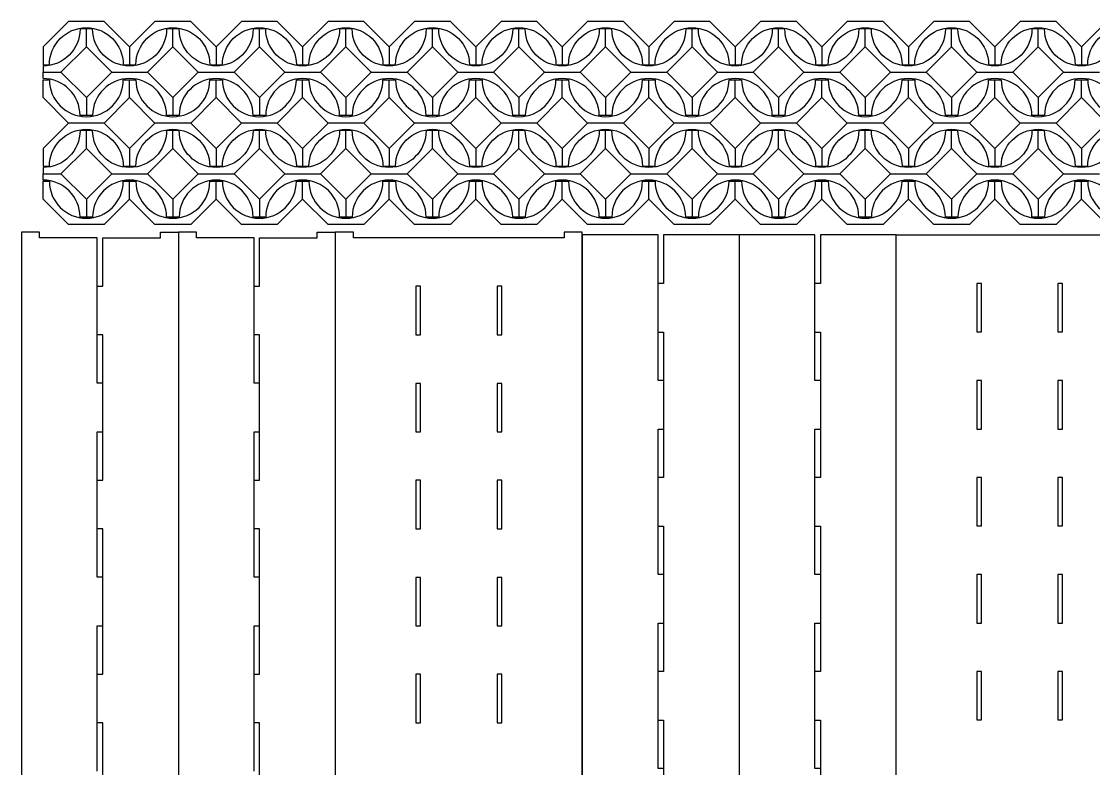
# Model space of a CAD drawing. Extents: x 0 to 1188, y -593 to 900.
# Drawn here: x 0 to 595, y 486 to 900 of the extents above; entities that cross this region are included whole.
import ezdxf

# ---------------------------------------------------------------- set-up
doc = ezdxf.new("R2010")
doc.units = 0
doc.layers.add('Layer_1', color=7, linetype='CONTINUOUS')

msp = doc.modelspace()

# ---------------------------------------------------------------- linework, layer by layer
at = {"layer": 'Layer_1', "color": 7}
for p, q in [((26.058835, 899.99998), (11.999955, 885.94118)), ((45.941075, 899.99998), (26.058835, 899.99998)), ((59.999955, 885.94118), (45.941075, 899.99998)), ((74.058835, 899.99998), (59.999955, 885.94118)), ((93.941075, 899.99998), (74.058835, 899.99998)), ((107.999955, 885.94118), (93.941075, 899.99998)), ((122.058815, 899.99998), (107.999955, 885.94118)), ((141.941065, 899.99998), (122.058815, 899.99998)), ((155.999948, 885.94118), (141.941065, 899.99998)), ((170.058819, 899.99998), (155.999948, 885.94118)), ((189.941068, 899.99998), (170.058819, 899.99998)), ((203.999948, 885.94118), (189.941068, 899.99998)), ((218.058825, 899.99998), (203.999945, 885.94118)), ((237.941065, 899.99998), (218.058825, 899.99998)), ((251.999945, 885.94118), (237.941065, 899.99998)), ((266.058825, 899.99998), (251.999945, 885.94118)), ((285.941065, 899.99998), (266.058825, 899.99998)), ((299.999945, 885.94118), (285.941065, 899.99998)), ((314.058805, 899.99998), (299.999945, 885.94118)), ((333.941055, 899.99998), (314.058805, 899.99998)), ((347.999938, 885.94118), (333.941055, 899.99998)), ((362.058809, 899.99998), (347.999938, 885.94118)), ((381.941058, 899.99998), (362.058809, 899.99998)), ((395.999938, 885.94118), (381.941058, 899.99998)), ((410.058815, 899.99998), (395.999935, 885.94118)), ((429.941055, 899.99998), (410.058815, 899.99998)), ((443.999935, 885.94118), (429.941055, 899.99998)), ((458.058815, 899.99998), (443.999935, 885.94118)), ((477.941055, 899.99998), (458.058815, 899.99998)), ((491.999935, 885.94118), (477.941055, 899.99998)), ((506.058795, 899.99998), (491.999935, 885.94118)), ((525.941045, 899.99998), (506.058795, 899.99998)), ((539.999928, 885.94118), (525.941045, 899.99998)), ((554.058799, 899.99998), (539.999928, 885.94118)), ((573.941048, 899.99998), (554.058799, 899.99998)), ((587.999928, 885.94118), (573.941048, 899.99998)), ((602.058806, 899.99998), (587.999926, 885.94118)), ((35.999905, 895.83809), (32.499966, 895.83809)), ((39.499965, 895.83811), (35.999905, 895.83811)), ((35.999905, 885.89699), (35.999905, 895.83809)), ((83.999905, 895.83811), (80.499966, 895.83811)), ((83.999905, 885.89701), (83.999905, 895.83811)), ((87.499965, 895.83811), (83.999905, 895.83811)), ((131.999898, 895.83811), (128.499958, 895.83811)), ((131.999898, 885.89701), (131.999898, 895.83811)), ((135.499958, 895.83811), (131.999898, 895.83811)), ((179.999898, 895.83811), (176.499958, 895.83811)), ((179.999898, 885.89701), (179.999898, 895.83811)), ((183.499958, 895.83811), (179.999898, 895.83811)), ((227.999898, 895.83811), (224.499958, 895.83811)), ((231.499955, 895.83811), (227.999895, 895.83811)), ((227.999898, 885.89701), (227.999898, 895.83811)), ((275.999895, 895.83811), (272.499956, 895.83811)), ((275.999895, 885.89701), (275.999895, 895.83811)), ((279.499955, 895.83811), (275.999895, 895.83811)), ((323.999888, 895.83811), (320.499948, 895.83811)), ((323.999888, 885.89701), (323.999888, 895.83811)), ((327.499948, 895.83811), (323.999888, 895.83811)), ((371.999888, 895.83811), (368.499948, 895.83811)), ((371.999888, 885.89701), (371.999888, 895.83811)), ((375.499948, 895.83811), (371.999888, 895.83811)), ((419.999888, 895.83811), (416.499948, 895.83811)), ((423.499945, 895.83811), (419.999885, 895.83811)), ((419.999888, 885.89701), (419.999888, 895.83811)), ((467.999885, 895.83811), (464.499946, 895.83811)), ((467.999885, 885.89701), (467.999885, 895.83811)), ((471.499945, 895.83811), (467.999885, 895.83811)), ((515.999878, 895.83811), (512.499938, 895.83811)), ((515.999878, 885.89701), (515.999878, 895.83811)), ((519.499938, 895.83811), (515.999878, 895.83811)), ((563.999878, 895.83811), (560.499938, 895.83811)), ((563.999878, 885.89701), (563.999878, 895.83811)), ((567.499938, 895.83811), (563.999878, 895.83811)), ((11.999955, 885.94118), (11.999955, 876.00008)), ((21.941034, 871.83819), (35.999905, 885.89699)), ((35.999905, 885.89701), (50.058785, 871.83821)), ((59.999955, 885.94118), (59.999955, 876.00008)), ((69.941034, 871.83821), (83.999905, 885.89701)), ((83.999905, 885.89701), (98.058788, 871.83821)), ((107.999955, 885.94118), (107.999955, 876.00008)), ((117.941038, 871.83821), (131.999898, 885.89701)), ((131.999898, 885.89701), (146.058778, 871.83821)), ((155.999948, 885.94118), (155.999948, 876.00008)), ((165.941018, 871.83821), (179.999898, 885.89701)), ((179.999898, 885.89701), (194.058778, 871.83821)), ((203.999945, 885.94118), (203.999945, 876.00008)), ((213.941018, 871.83821), (227.999898, 885.89701)), ((227.999895, 885.89701), (242.058775, 871.83821)), ((251.999945, 885.94118), (251.999945, 876.00008)), ((261.941024, 871.83821), (275.999895, 885.89701)), ((275.999895, 885.89701), (290.058778, 871.83821)), ((299.999945, 885.94118), (299.999945, 876.00008)), ((309.941028, 871.83821), (323.999888, 885.89701)), ((323.999888, 885.89701), (338.058768, 871.83821)), ((347.999938, 885.94118), (347.999938, 876.00008)), ((357.941008, 871.83821), (371.999888, 885.89701)), ((371.999888, 885.89701), (386.058768, 871.83821)), ((395.999935, 885.94118), (395.999935, 876.00008)), ((405.941008, 871.83821), (419.999888, 885.89701)), ((419.999885, 885.89701), (434.058765, 871.83821)), ((443.999935, 885.94118), (443.999935, 876.00008)), ((453.941014, 871.83821), (467.999885, 885.89701)), ((467.999885, 885.89701), (482.058768, 871.83821)), ((491.999935, 885.94118), (491.999935, 876.00008)), ((501.941018, 871.83821), (515.999878, 885.89701)), ((515.999878, 885.89701), (530.058758, 871.83821)), ((539.999928, 885.94118), (539.999928, 876.00008)), ((549.940998, 871.83821), (563.999878, 885.89701)), ((563.999878, 885.89701), (578.058758, 871.83821)), ((587.999926, 885.94118), (587.999926, 876.00008)), ((11.999965, 875.33809), (11.999909, 871.83819)), ((11.999955, 876.00008), (15.499895, 876.00008)), ((56.499895, 876.00008), (59.999955, 876.00008)), ((59.999955, 876.00008), (63.499895, 876.00008)), ((104.499895, 876.00008), (107.999955, 876.00008)), ((107.999955, 876.00008), (111.499895, 876.00008)), ((152.499888, 876.00008), (155.999948, 876.00008)), ((155.999948, 876.00008), (159.499887, 876.00008)), ((200.499888, 876.00008), (203.999948, 876.00008)), ((203.999945, 876.00008), (207.499885, 876.00008)), ((248.499885, 876.00008), (251.999945, 876.00008)), ((251.999945, 876.00008), (255.499885, 876.00008)), ((296.499885, 876.00008), (299.999945, 876.00008)), ((299.999945, 876.00008), (303.499885, 876.00008)), ((344.499878, 876.00008), (347.999938, 876.00008)), ((347.999938, 876.00008), (351.499877, 876.00008)), ((392.499878, 876.00008), (395.999938, 876.00008)), ((395.999935, 876.00008), (399.499875, 876.00008)), ((440.499875, 876.00008), (443.999935, 876.00008)), ((443.999935, 876.00008), (447.499875, 876.00008)), ((488.499875, 876.00008), (491.999935, 876.00008)), ((491.999935, 876.00008), (495.499875, 876.00008)), ((536.499868, 876.00008), (539.999928, 876.00008)), ((539.999928, 876.00008), (543.499867, 876.00008)), ((584.499868, 876.00008), (587.999928, 876.00008)), ((587.999926, 876.00008), (591.499866, 876.00008)), ((11.999909, 871.83821), (21.941034, 871.83821)), ((11.999965, 868.33831), (11.999909, 871.83821)), ((21.941034, 871.83821), (35.999905, 857.77941)), ((35.999905, 857.77939), (50.058785, 871.83819)), ((50.058785, 871.83819), (69.941034, 871.83819)), ((69.941034, 871.83819), (83.999905, 857.77939)), ((83.999905, 857.77939), (98.058788, 871.83819)), ((98.058788, 871.83819), (117.941038, 871.83819)), ((117.941038, 871.83819), (131.999898, 857.77939)), ((131.999898, 857.77939), (146.058778, 871.83819)), ((146.058778, 871.83819), (165.941018, 871.83819)), ((165.941018, 871.83819), (179.999898, 857.77939)), ((179.999898, 857.77939), (194.058778, 871.83819)), ((194.058778, 871.83819), (213.941018, 871.83819)), ((213.941018, 871.83819), (227.999898, 857.77939)), ((227.999895, 857.77939), (242.058775, 871.83819)), ((242.058775, 871.83819), (261.941024, 871.83819)), ((261.941024, 871.83819), (275.999895, 857.77939)), ((275.999895, 857.77939), (290.058778, 871.83819)), ((290.058778, 871.83819), (309.941028, 871.83819)), ((309.941028, 871.83819), (323.999888, 857.77939)), ((323.999888, 857.77939), (338.058768, 871.83819)), ((338.058768, 871.83819), (357.941008, 871.83819)), ((357.941008, 871.83819), (371.999888, 857.77939)), ((371.999888, 857.77939), (386.058768, 871.83819)), ((386.058768, 871.83819), (405.941008, 871.83819)), ((405.941008, 871.83819), (419.999888, 857.77939)), ((419.999885, 857.77939), (434.058765, 871.83819)), ((434.058765, 871.83819), (453.941014, 871.83819)), ((453.941014, 871.83819), (467.999885, 857.77939)), ((467.999885, 857.77939), (482.058768, 871.83819)), ((482.058768, 871.83819), (501.941018, 871.83819)), ((501.941018, 871.83819), (515.999878, 857.77939)), ((515.999878, 857.77939), (530.058758, 871.83819)), ((530.058758, 871.83819), (549.940998, 871.83819)), ((549.940998, 871.83819), (563.999878, 857.77939)), ((563.999878, 857.77939), (578.058758, 871.83819)), ((578.058758, 871.83819), (597.940998, 871.83819)), ((11.999955, 857.73522), (11.999955, 867.67632)), ((11.999955, 867.67632), (15.499895, 867.67632)), ((56.499895, 867.67632), (59.999955, 867.67632)), ((59.999955, 857.73522), (59.999955, 867.67632)), ((59.999955, 867.67632), (63.499895, 867.67632)), ((104.499895, 867.67632), (107.999955, 867.67632)), ((107.999955, 857.73522), (107.999955, 867.67632)), ((107.999955, 867.67632), (111.499895, 867.67632)), ((152.499888, 867.67632), (155.999948, 867.67632)), ((155.999948, 857.73522), (155.999948, 867.67632)), ((155.999948, 867.67632), (159.499887, 867.67632)), ((200.499888, 867.67632), (203.999948, 867.67632)), ((203.999945, 857.73522), (203.999945, 867.67632)), ((203.999945, 867.67632), (207.499885, 867.67632)), ((248.499885, 867.67632), (251.999945, 867.67632)), ((251.999945, 857.73522), (251.999945, 867.67632)), ((251.999945, 867.67632), (255.499885, 867.67632)), ((296.499885, 867.67632), (299.999945, 867.67632)), ((299.999945, 857.73522), (299.999945, 867.67632)), ((299.999945, 867.67632), (303.499885, 867.67632)), ((344.499878, 867.67632), (347.999938, 867.67632)), ((347.999938, 857.73522), (347.999938, 867.67632)), ((347.999938, 867.67632), (351.499877, 867.67632)), ((392.499878, 867.67632), (395.999938, 867.67632)), ((395.999935, 857.73522), (395.999935, 867.67632)), ((395.999935, 867.67632), (399.499875, 867.67632)), ((440.499875, 867.67632), (443.999935, 867.67632)), ((443.999935, 857.73522), (443.999935, 867.67632)), ((443.999935, 867.67632), (447.499875, 867.67632)), ((488.499875, 867.67632), (491.999935, 867.67632)), ((491.999935, 857.73522), (491.999935, 867.67632)), ((491.999935, 867.67632), (495.499875, 867.67632)), ((536.499868, 867.67632), (539.999928, 867.67632)), ((539.999928, 857.73522), (539.999928, 867.67632)), ((539.999928, 867.67632), (543.499867, 867.67632)), ((584.499868, 867.67632), (587.999928, 867.67632)), ((587.999926, 857.73522), (587.999926, 867.67632)), ((587.999926, 867.67632), (591.499866, 867.67632)), ((26.058835, 843.67642), (11.999955, 857.73522)), ((35.999905, 857.77941), (35.999905, 847.83831)), ((59.999955, 857.73522), (45.941075, 843.67642)), ((74.058835, 843.67642), (59.999955, 857.73522)), ((83.999905, 857.77939), (83.999905, 847.83829)), ((107.999955, 857.73522), (93.941075, 843.67642)), ((122.058815, 843.67642), (107.999955, 857.73522)), ((131.999898, 857.77939), (131.999898, 847.83829)), ((155.999948, 857.73522), (141.941065, 843.67642)), ((170.058819, 843.67642), (155.999948, 857.73522)), ((179.999898, 857.77939), (179.999898, 847.83829)), ((203.999948, 857.73522), (189.941068, 843.67642)), ((218.058825, 843.67642), (203.999945, 857.73522)), ((227.999898, 857.77939), (227.999898, 847.83829)), ((251.999945, 857.73522), (237.941065, 843.67642)), ((266.058825, 843.67642), (251.999945, 857.73522)), ((275.999895, 857.77939), (275.999895, 847.83829)), ((299.999945, 857.73522), (285.941065, 843.67642)), ((314.058805, 843.67642), (299.999945, 857.73522)), ((323.999888, 857.77939), (323.999888, 847.83829)), ((347.999938, 857.73522), (333.941055, 843.67642)), ((362.058809, 843.67642), (347.999938, 857.73522)), ((371.999888, 857.77939), (371.999888, 847.83829)), ((395.999938, 857.73522), (381.941058, 843.67642)), ((410.058815, 843.67642), (395.999935, 857.73522)), ((419.999888, 857.77939), (419.999888, 847.83829)), ((443.999935, 857.73522), (429.941055, 843.67642)), ((458.058815, 843.67642), (443.999935, 857.73522)), ((467.999885, 857.77939), (467.999885, 847.83829)), ((491.999935, 857.73522), (477.941055, 843.67642)), ((506.058795, 843.67642), (491.999935, 857.73522)), ((515.999878, 857.77939), (515.999878, 847.83829)), ((539.999928, 857.73522), (525.941045, 843.67642)), ((554.058799, 843.67642), (539.999928, 857.73522)), ((563.999878, 857.77939), (563.999878, 847.83829)), ((587.999928, 857.73522), (573.941048, 843.67642)), ((602.058806, 843.67642), (587.999926, 857.73522)), ((35.999905, 847.83831), (32.499966, 847.83831)), ((39.499965, 847.83829), (35.999905, 847.83829)), ((83.999905, 847.83829), (80.499966, 847.83829)), ((87.499965, 847.83829), (83.999905, 847.83829)), ((131.999898, 847.83829), (128.499958, 847.83829)), ((135.499958, 847.83829), (131.999898, 847.83829)), ((179.999898, 847.83829), (176.499958, 847.83829)), ((183.499958, 847.83829), (179.999898, 847.83829)), ((227.999898, 847.83829), (224.499958, 847.83829)), ((231.499955, 847.83829), (227.999895, 847.83829)), ((275.999895, 847.83829), (272.499956, 847.83829)), ((279.499955, 847.83829), (275.999895, 847.83829)), ((323.999888, 847.83829), (320.499948, 847.83829)), ((327.499948, 847.83829), (323.999888, 847.83829)), ((371.999888, 847.83829), (368.499948, 847.83829)), ((375.499948, 847.83829), (371.999888, 847.83829)), ((419.999888, 847.83829), (416.499948, 847.83829)), ((423.499945, 847.83829), (419.999885, 847.83829)), ((467.999885, 847.83829), (464.499946, 847.83829)), ((471.499945, 847.83829), (467.999885, 847.83829)), ((515.999878, 847.83829), (512.499938, 847.83829)), ((519.499938, 847.83829), (515.999878, 847.83829)), ((563.999878, 847.83829), (560.499938, 847.83829)), ((567.499938, 847.83829), (563.999878, 847.83829)), ((26.058835, 843.67638), (11.999955, 829.61758)), ((45.941075, 843.67642), (26.058835, 843.67642)), ((35.999905, 839.51449), (32.499966, 839.51449)), ((39.499965, 839.51451), (35.999905, 839.51451)), ((35.999905, 829.57339), (35.999905, 839.51449)), ((59.999955, 829.61758), (45.941075, 843.67638)), ((74.058835, 843.67638), (59.999955, 829.61758)), ((93.941075, 843.67642), (74.058835, 843.67642)), ((83.999905, 839.51451), (80.499966, 839.51451)), ((83.999905, 829.57341), (83.999905, 839.51451)), ((87.499965, 839.51451), (83.999905, 839.51451)), ((107.999955, 829.61758), (93.941075, 843.67638)), ((122.058815, 843.67638), (107.999955, 829.61758)), ((141.941065, 843.67642), (122.058815, 843.67642)), ((131.999898, 839.51451), (128.499958, 839.51451)), ((131.999898, 829.57341), (131.999898, 839.51451)), ((135.499958, 839.51451), (131.999898, 839.51451)), ((155.999948, 829.61758), (141.941065, 843.67638)), ((170.058819, 843.67638), (155.999948, 829.61758)), ((189.941068, 843.67642), (170.058819, 843.67642)), ((179.999898, 839.51451), (176.499958, 839.51451)), ((179.999898, 829.57341), (179.999898, 839.51451)), ((183.499958, 839.51451), (179.999898, 839.51451)), ((203.999948, 829.61758), (189.941068, 843.67638)), ((218.058825, 843.67638), (203.999945, 829.61758)), ((237.941065, 843.67642), (218.058825, 843.67642)), ((227.999898, 839.51451), (224.499958, 839.51451)), ((231.499955, 839.51451), (227.999895, 839.51451)), ((227.999898, 829.57341), (227.999898, 839.51451)), ((251.999945, 829.61758), (237.941065, 843.67638)), ((266.058825, 843.67638), (251.999945, 829.61758)), ((285.941065, 843.67642), (266.058825, 843.67642)), ((275.999895, 839.51451), (272.499956, 839.51451)), ((275.999895, 829.57341), (275.999895, 839.51451)), ((279.499955, 839.51451), (275.999895, 839.51451)), ((299.999945, 829.61758), (285.941065, 843.67638)), ((314.058805, 843.67638), (299.999945, 829.61758)), ((333.941055, 843.67642), (314.058805, 843.67642)), ((323.999888, 839.51451), (320.499948, 839.51451)), ((323.999888, 829.57341), (323.999888, 839.51451)), ((327.499948, 839.51451), (323.999888, 839.51451)), ((347.999938, 829.61758), (333.941055, 843.67638)), ((362.058809, 843.67638), (347.999938, 829.61758)), ((381.941058, 843.67642), (362.058809, 843.67642)), ((371.999888, 839.51451), (368.499948, 839.51451)), ((371.999888, 829.57341), (371.999888, 839.51451)), ((375.499948, 839.51451), (371.999888, 839.51451)), ((395.999938, 829.61758), (381.941058, 843.67638)), ((410.058815, 843.67638), (395.999935, 829.61758)), ((429.941055, 843.67642), (410.058815, 843.67642)), ((419.999888, 839.51451), (416.499948, 839.51451)), ((423.499945, 839.51451), (419.999885, 839.51451)), ((419.999888, 829.57341), (419.999888, 839.51451)), ((443.999935, 829.61758), (429.941055, 843.67638)), ((458.058815, 843.67638), (443.999935, 829.61758)), ((477.941055, 843.67642), (458.058815, 843.67642)), ((467.999885, 839.51451), (464.499946, 839.51451)), ((467.999885, 829.57341), (467.999885, 839.51451)), ((471.499945, 839.51451), (467.999885, 839.51451)), ((491.999935, 829.61758), (477.941055, 843.67638)), ((506.058795, 843.67638), (491.999935, 829.61758)), ((525.941045, 843.67642), (506.058795, 843.67642)), ((515.999878, 839.51451), (512.499938, 839.51451)), ((515.999878, 829.57341), (515.999878, 839.51451)), ((519.499938, 839.51451), (515.999878, 839.51451)), ((539.999928, 829.61758), (525.941045, 843.67638)), ((554.058799, 843.67638), (539.999928, 829.61758)), ((573.941048, 843.67642), (554.058799, 843.67642)), ((563.999878, 839.51451), (560.499938, 839.51451)), ((563.999878, 829.57341), (563.999878, 839.51451)), ((567.499938, 839.51451), (563.999878, 839.51451)), ((587.999928, 829.61758), (573.941048, 843.67638)), ((602.058806, 843.67638), (587.999926, 829.61758)), ((11.999955, 829.61758), (11.999955, 819.67648)), ((21.941034, 815.51459), (35.999905, 829.57339)), ((35.999905, 829.57341), (50.058785, 815.51461)), ((59.999955, 829.61758), (59.999955, 819.67648)), ((69.941034, 815.51461), (83.999905, 829.57341)), ((83.999905, 829.57341), (98.058788, 815.51461)), ((107.999955, 829.61758), (107.999955, 819.67648)), ((117.941038, 815.51461), (131.999898, 829.57341)), ((131.999898, 829.57341), (146.058778, 815.51461)), ((155.999948, 829.61758), (155.999948, 819.67648)), ((165.941018, 815.51461), (179.999898, 829.57341)), ((179.999898, 829.57341), (194.058778, 815.51461)), ((203.999945, 829.61758), (203.999945, 819.67648)), ((213.941018, 815.51461), (227.999898, 829.57341)), ((227.999895, 829.57341), (242.058775, 815.51461)), ((251.999945, 829.61758), (251.999945, 819.67648)), ((261.941024, 815.51461), (275.999895, 829.57341)), ((275.999895, 829.57341), (290.058778, 815.51461)), ((299.999945, 829.61758), (299.999945, 819.67648)), ((309.941028, 815.51461), (323.999888, 829.57341)), ((323.999888, 829.57341), (338.058768, 815.51461)), ((347.999938, 829.61758), (347.999938, 819.67648)), ((357.941008, 815.51461), (371.999888, 829.57341)), ((371.999888, 829.57341), (386.058768, 815.51461)), ((395.999935, 829.61758), (395.999935, 819.67648)), ((405.941008, 815.51461), (419.999888, 829.57341)), ((419.999885, 829.57341), (434.058765, 815.51461)), ((443.999935, 829.61758), (443.999935, 819.67648)), ((453.941014, 815.51461), (467.999885, 829.57341)), ((467.999885, 829.57341), (482.058768, 815.51461)), ((491.999935, 829.61758), (491.999935, 819.67648)), ((501.941018, 815.51461), (515.999878, 829.57341)), ((515.999878, 829.57341), (530.058758, 815.51461)), ((539.999928, 829.61758), (539.999928, 819.67648)), ((549.940998, 815.51461), (563.999878, 829.57341)), ((563.999878, 829.57341), (578.058758, 815.51461)), ((587.999926, 829.61758), (587.999926, 819.67648)), ((11.999965, 819.01449), (11.999909, 815.51459)), ((11.999909, 815.51461), (21.941034, 815.51461)), ((11.999965, 812.01471), (11.999909, 815.51461)), ((11.999955, 819.67648), (15.499895, 819.67648)), ((21.941034, 815.51461), (35.999905, 801.45581)), ((35.999905, 801.45579), (50.058785, 815.51459)), ((50.058785, 815.51459), (69.941034, 815.51459)), ((56.499895, 819.67648), (59.999955, 819.67648)), ((59.999955, 819.67648), (63.499895, 819.67648)), ((69.941034, 815.51459), (83.999905, 801.45579)), ((83.999905, 801.45579), (98.058788, 815.51459)), ((98.058788, 815.51459), (117.941038, 815.51459)), ((104.499895, 819.67648), (107.999955, 819.67648)), ((107.999955, 819.67648), (111.499895, 819.67648)), ((117.941038, 815.51459), (131.999898, 801.45579)), ((131.999898, 801.45579), (146.058778, 815.51459)), ((146.058778, 815.51459), (165.941018, 815.51459)), ((152.499888, 819.67648), (155.999948, 819.67648)), ((155.999948, 819.67648), (159.499887, 819.67648)), ((165.941018, 815.51459), (179.999898, 801.45579)), ((179.999898, 801.45579), (194.058778, 815.51459)), ((194.058778, 815.51459), (213.941018, 815.51459)), ((200.499888, 819.67648), (203.999948, 819.67648)), ((203.999945, 819.67648), (207.499885, 819.67648)), ((213.941018, 815.51459), (227.999898, 801.45579)), ((227.999895, 801.45579), (242.058775, 815.51459)), ((242.058775, 815.51459), (261.941024, 815.51459)), ((248.499885, 819.67648), (251.999945, 819.67648)), ((251.999945, 819.67648), (255.499885, 819.67648)), ((261.941024, 815.51459), (275.999895, 801.45579)), ((275.999895, 801.45579), (290.058778, 815.51459)), ((290.058778, 815.51459), (309.941028, 815.51459)), ((296.499885, 819.67648), (299.999945, 819.67648)), ((299.999945, 819.67648), (303.499885, 819.67648)), ((309.941028, 815.51459), (323.999888, 801.45579)), ((323.999888, 801.45579), (338.058768, 815.51459)), ((338.058768, 815.51459), (357.941008, 815.51459)), ((344.499878, 819.67648), (347.999938, 819.67648)), ((347.999938, 819.67648), (351.499877, 819.67648)), ((357.941008, 815.51459), (371.999888, 801.45579)), ((371.999888, 801.45579), (386.058768, 815.51459)), ((386.058768, 815.51459), (405.941008, 815.51459)), ((392.499878, 819.67648), (395.999938, 819.67648)), ((395.999935, 819.67648), (399.499875, 819.67648)), ((405.941008, 815.51459), (419.999888, 801.45579)), ((419.999885, 801.45579), (434.058765, 815.51459)), ((434.058765, 815.51459), (453.941014, 815.51459)), ((440.499875, 819.67648), (443.999935, 819.67648)), ((443.999935, 819.67648), (447.499875, 819.67648)), ((453.941014, 815.51459), (467.999885, 801.45579)), ((467.999885, 801.45579), (482.058768, 815.51459)), ((482.058768, 815.51459), (501.941018, 815.51459)), ((488.499875, 819.67648), (491.999935, 819.67648)), ((491.999935, 819.67648), (495.499875, 819.67648)), ((501.941018, 815.51459), (515.999878, 801.45579)), ((515.999878, 801.45579), (530.058758, 815.51459)), ((530.058758, 815.51459), (549.940998, 815.51459)), ((536.499868, 819.67648), (539.999928, 819.67648)), ((539.999928, 819.67648), (543.499867, 819.67648)), ((549.940998, 815.51459), (563.999878, 801.45579)), ((563.999878, 801.45579), (578.058758, 815.51459)), ((578.058758, 815.51459), (597.940998, 815.51459)), ((584.499868, 819.67648), (587.999928, 819.67648)), ((587.999926, 819.67648), (591.499866, 819.67648)), ((11.999955, 801.41162), (11.999955, 811.35272)), ((11.999955, 811.35272), (15.499895, 811.35272)), ((56.499895, 811.35272), (59.999955, 811.35272)), ((59.999955, 801.41162), (59.999955, 811.35272)), ((59.999955, 811.35272), (63.499895, 811.35272)), ((104.499895, 811.35272), (107.999955, 811.35272)), ((107.999955, 801.41162), (107.999955, 811.35272)), ((107.999955, 811.35272), (111.499895, 811.35272)), ((152.499888, 811.35272), (155.999948, 811.35272)), ((155.999948, 801.41162), (155.999948, 811.35272)), ((155.999948, 811.35272), (159.499887, 811.35272)), ((200.499888, 811.35272), (203.999948, 811.35272)), ((203.999945, 801.41162), (203.999945, 811.35272)), ((203.999945, 811.35272), (207.499885, 811.35272)), ((248.499885, 811.35272), (251.999945, 811.35272)), ((251.999945, 801.41162), (251.999945, 811.35272)), ((251.999945, 811.35272), (255.499885, 811.35272)), ((296.499885, 811.35272), (299.999945, 811.35272)), ((299.999945, 801.41162), (299.999945, 811.35272)), ((299.999945, 811.35272), (303.499885, 811.35272)), ((344.499878, 811.35272), (347.999938, 811.35272)), ((347.999938, 801.41162), (347.999938, 811.35272)), ((347.999938, 811.35272), (351.499877, 811.35272)), ((392.499878, 811.35272), (395.999938, 811.35272)), ((395.999935, 801.41162), (395.999935, 811.35272)), ((395.999935, 811.35272), (399.499875, 811.35272)), ((440.499875, 811.35272), (443.999935, 811.35272)), ((443.999935, 801.41162), (443.999935, 811.35272)), ((443.999935, 811.35272), (447.499875, 811.35272)), ((488.499875, 811.35272), (491.999935, 811.35272)), ((491.999935, 801.41162), (491.999935, 811.35272)), ((491.999935, 811.35272), (495.499875, 811.35272)), ((536.499868, 811.35272), (539.999928, 811.35272)), ((539.999928, 801.41162), (539.999928, 811.35272)), ((539.999928, 811.35272), (543.499867, 811.35272)), ((584.499868, 811.35272), (587.999928, 811.35272)), ((587.999926, 801.41162), (587.999926, 811.35272)), ((587.999926, 811.35272), (591.499866, 811.35272)), ((26.058835, 787.35282), (11.999955, 801.41162)), ((35.999905, 801.45581), (35.999905, 791.51471)), ((59.999955, 801.41162), (45.941075, 787.35282)), ((74.058835, 787.35282), (59.999955, 801.41162)), ((83.999905, 801.45579), (83.999905, 791.51469)), ((107.999955, 801.41162), (93.941075, 787.35282)), ((122.058815, 787.35282), (107.999955, 801.41162)), ((131.999898, 801.45579), (131.999898, 791.51469)), ((155.999948, 801.41162), (141.941065, 787.35282)), ((170.058819, 787.35282), (155.999948, 801.41162)), ((179.999898, 801.45579), (179.999898, 791.51469)), ((203.999948, 801.41162), (189.941068, 787.35282)), ((218.058825, 787.35282), (203.999945, 801.41162)), ((227.999898, 801.45579), (227.999898, 791.51469)), ((251.999945, 801.41162), (237.941065, 787.35282)), ((266.058825, 787.35282), (251.999945, 801.41162)), ((275.999895, 801.45579), (275.999895, 791.51469)), ((299.999945, 801.41162), (285.941065, 787.35282)), ((314.058805, 787.35282), (299.999945, 801.41162)), ((323.999888, 801.45579), (323.999888, 791.51469)), ((347.999938, 801.41162), (333.941055, 787.35282)), ((362.058809, 787.35282), (347.999938, 801.41162)), ((371.999888, 801.45579), (371.999888, 791.51469)), ((395.999938, 801.41162), (381.941058, 787.35282)), ((410.058815, 787.35282), (395.999935, 801.41162)), ((419.999888, 801.45579), (419.999888, 791.51469)), ((443.999935, 801.41162), (429.941055, 787.35282)), ((458.058815, 787.35282), (443.999935, 801.41162)), ((467.999885, 801.45579), (467.999885, 791.51469)), ((491.999935, 801.41162), (477.941055, 787.35282)), ((506.058795, 787.35282), (491.999935, 801.41162)), ((515.999878, 801.45579), (515.999878, 791.51469)), ((539.999928, 801.41162), (525.941045, 787.35282)), ((554.058799, 787.35282), (539.999928, 801.41162)), ((563.999878, 801.45579), (563.999878, 791.51469)), ((587.999928, 801.41162), (573.941048, 787.35282)), ((602.058806, 787.35282), (587.999926, 801.41162)), ((35.999905, 791.51471), (32.499966, 791.51471)), ((39.499965, 791.51469), (35.999905, 791.51469)), ((83.999905, 791.51469), (80.499966, 791.51469)), ((87.499965, 791.51469), (83.999905, 791.51469)), ((131.999898, 791.51469), (128.499958, 791.51469)), ((135.499958, 791.51469), (131.999898, 791.51469)), ((179.999898, 791.51469), (176.499958, 791.51469)), ((183.499958, 791.51469), (179.999898, 791.51469)), ((227.999898, 791.51469), (224.499958, 791.51469)), ((231.499955, 791.51469), (227.999895, 791.51469)), ((275.999895, 791.51469), (272.499956, 791.51469)), ((279.499955, 791.51469), (275.999895, 791.51469)), ((323.999888, 791.51469), (320.499948, 791.51469)), ((327.499948, 791.51469), (323.999888, 791.51469)), ((371.999888, 791.51469), (368.499948, 791.51469)), ((375.499948, 791.51469), (371.999888, 791.51469)), ((419.999888, 791.51469), (416.499948, 791.51469)), ((423.499945, 791.51469), (419.999885, 791.51469)), ((467.999885, 791.51469), (464.499946, 791.51469)), ((471.499945, 791.51469), (467.999885, 791.51469)), ((515.999878, 791.51469), (512.499938, 791.51469)), ((519.499938, 791.51469), (515.999878, 791.51469)), ((563.999878, 791.51469), (560.499938, 791.51469)), ((567.499938, 791.51469), (563.999878, 791.51469)), ((45.941075, 787.35282), (26.058835, 787.35282)), ((93.941075, 787.35282), (74.058835, 787.35282)), ((141.941065, 787.35282), (122.058815, 787.35282)), ((189.941068, 787.35282), (170.058819, 787.35282)), ((237.941065, 787.35282), (218.058825, 787.35282)), ((285.941065, 787.35282), (266.058825, 787.35282)), ((333.941055, 787.35282), (314.058805, 787.35282)), ((381.941058, 787.35282), (362.058809, 787.35282)), ((429.941055, 787.35282), (410.058815, 787.35282)), ((477.941055, 787.35282), (458.058815, 787.35282)), ((525.941045, 787.35282), (506.058795, 787.35282)), ((573.941048, 787.35282), (554.058799, 787.35282)), ((10.000267, 783.118081), (0.000118, 783.118081)), ((0.000118, 783.118081), (0.000118, 780.058837)), ((0.000118, 780.058837), (0.000118, -0.000105)), ((10.000267, 780.058837), (10.000267, 783.118081)), ((41.999964, 780.058837), (10.000267, 780.058837)), ((41.999964, 699.339972), (41.999964, 780.058837)), ((45.058657, 753.133073), (45.058657, 780.058837)), ((45.058657, 780.058837), (77.058907, 780.058837)), ((77.058907, 780.058837), (77.058907, 783.118081)), ((77.058907, 783.118081), (87.059053, 783.118081)), ((97.059167, 783.118081), (87.059018, 783.118081)), ((87.059018, 783.118081), (87.059018, 780.058837)), ((87.059018, 780.058837), (87.059018, -0.000105)), ((97.059167, 780.058837), (97.059167, 783.118081)), ((129.058864, 780.058837), (97.059167, 780.058837)), ((129.058864, 699.339972), (129.058864, 780.058837)), ((132.117557, 753.133073), (132.117557, 780.058837)), ((132.117557, 780.058837), (164.117807, 780.058837)), ((164.117807, 780.058837), (164.117807, 783.118081)), ((164.117807, 783.118081), (174.117953, 783.118081)), ((174.11787, 783.1181), (174.11787, 780.0589)), ((184.11802, 783.1181), (174.11787, 783.1181)), ((174.11787, 783.1181), (174.11787, 783.1181)), ((174.11787, 780.0589), (174.11787, -0.0001)), ((184.11802, 780.0589), (184.11802, 783.1181)), ((301.11785, 780.0589), (184.11802, 780.0589)), ((311.118, 783.1181), (301.11785, 783.1181)), ((301.11785, 783.1181), (301.11785, 780.0589)), ((311.118, 780.0589), (311.118, 783.1181)), ((311.118, -0.0001), (311.118, 780.0589)), ((353.117847, 781.588403), (311.118001, 781.588403)), ((311.118001, 781.588403), (311.118001, 1.529443)), ((353.117847, 700.869541), (353.117847, 781.588403)), ((398.176937, 781.588403), (356.176541, 781.588403)), ((356.176541, 781.588403), (356.176541, 754.662624)), ((440.176771, 781.588403), (398.176924, 781.588403)), ((398.176924, 781.588403), (398.176924, 1.529443)), ((440.176771, 700.869541), (440.176771, 781.588403)), ((485.235861, 781.588403), (443.235464, 781.588403)), ((443.235464, 781.588403), (443.235464, 754.662624)), ((485.235846, 1.529508), (485.235846, 781.588531)), ((485.235846, 781.588531), (622.23582, 781.588531)), ((41.999964, 753.133073), (45.058657, 753.133073)), ((129.058864, 753.133073), (132.117557, 753.133073)), ((221.41769, 753.162499), (218.8177, 753.162499)), ((218.8177, 753.162499), (218.8177, 726.265999)), ((221.41769, 726.265999), (221.41769, 753.162499)), ((221.41769, 753.162499), (221.41769, 753.162499)), ((266.41801, 753.162499), (263.81802, 753.162499)), ((263.81802, 753.162499), (263.81802, 726.265999)), ((266.41801, 726.265999), (266.41801, 753.162499)), ((266.41801, 753.162499), (266.41801, 753.162499)), ((356.176541, 754.662624), (353.117847, 754.662624)), ((443.235464, 754.662624), (440.176771, 754.662624)), ((532.535669, 754.691952), (529.935679, 754.691952)), ((529.935679, 754.691952), (529.935679, 727.795451)), ((532.535669, 727.795451), (532.535669, 754.691952)), ((532.535669, 754.691952), (532.535669, 754.691952)), ((577.535991, 754.691952), (574.936001, 754.691952)), ((574.936001, 754.691952), (574.936001, 727.795451)), ((577.535991, 727.795451), (577.535991, 754.691952)), ((577.535991, 754.691952), (577.535991, 754.691952)), ((45.058657, 726.236521), (41.999964, 726.236521)), ((45.058657, 645.546872), (45.058657, 726.236521)), ((132.117557, 726.236521), (129.058864, 726.236521)), ((132.117557, 645.546872), (132.117557, 726.236521)), ((218.8177, 726.265999), (221.41769, 726.265999)), ((263.81802, 726.265999), (266.41801, 726.265999)), ((353.117847, 727.766082), (356.176541, 727.766082)), ((356.176541, 727.766082), (356.176541, 647.076431)), ((440.176771, 727.766082), (443.235464, 727.766082)), ((443.235464, 727.766082), (443.235464, 647.076431)), ((529.935679, 727.795451), (532.535669, 727.795451)), ((574.936001, 727.795451), (577.535991, 727.795451)), ((45.058657, 699.339972), (41.999964, 699.339972)), ((132.117557, 699.339972), (129.058864, 699.339972)), ((221.41769, 699.310399), (218.8177, 699.310399)), ((218.8177, 699.310399), (218.8177, 672.413899)), ((221.41769, 672.413899), (221.41769, 699.310399)), ((221.41769, 699.310399), (221.41769, 699.310399)), ((266.41801, 699.310499), (263.81802, 699.310499)), ((263.81802, 699.310499), (263.81802, 672.413899)), ((266.41801, 672.413899), (266.41801, 699.310499)), ((266.41801, 699.310499), (266.41801, 699.310499)), ((356.176541, 700.869541), (353.117847, 700.869541)), ((443.235464, 700.869541), (440.176771, 700.869541)), ((532.535669, 700.83985), (529.935679, 700.83985)), ((529.935679, 700.83985), (529.935679, 673.943349)), ((532.535669, 673.943349), (532.535669, 700.83985)), ((532.535669, 700.83985), (532.535669, 700.83985)), ((577.535991, 700.83995), (574.936001, 700.83995)), ((574.936001, 700.83995), (574.936001, 673.943349)), ((577.535991, 673.943349), (577.535991, 700.83995)), ((577.535991, 700.83995), (577.535991, 700.83995)), ((41.999964, 591.753783), (41.999964, 672.443423)), ((41.999964, 672.443423), (45.058657, 672.443423)), ((129.058864, 591.753783), (129.058864, 672.443423)), ((129.058864, 672.443423), (132.117557, 672.443423)), ((218.8177, 672.413899), (221.41769, 672.413899)), ((263.81802, 672.413899), (266.41801, 672.413899)), ((353.117847, 593.28332), (353.117847, 673.972972)), ((353.117847, 673.972972), (356.176541, 673.972972)), ((440.176771, 593.28332), (440.176771, 673.972972)), ((440.176771, 673.972972), (443.235464, 673.972972)), ((529.935679, 673.943349), (532.535669, 673.943349)), ((574.936001, 673.943349), (577.535991, 673.943349)), ((41.999964, 645.546872), (45.058657, 645.546872)), ((129.058864, 645.546872), (132.117557, 645.546872)), ((221.41769, 645.576299), (218.8177, 645.576299)), ((218.8177, 645.576299), (218.8177, 618.679799)), ((221.41769, 618.679799), (221.41769, 645.576299)), ((221.41769, 645.576299), (221.41769, 645.576299)), ((266.41801, 645.576399), (263.81802, 645.576399)), ((263.81802, 645.576399), (263.81802, 618.679799)), ((266.41801, 618.679799), (266.41801, 645.576399)), ((266.41801, 645.576399), (266.41801, 645.576399)), ((356.176541, 647.076431), (353.117847, 647.076431)), ((443.235464, 647.076431), (440.176771, 647.076431)), ((532.535669, 647.105749), (529.935679, 647.105749)), ((529.935679, 647.105749), (529.935679, 620.209248)), ((532.535669, 620.209248), (532.535669, 647.105749)), ((532.535669, 647.105749), (532.535669, 647.105749)), ((577.535991, 647.105849), (574.936001, 647.105849)), ((574.936001, 647.105849), (574.936001, 620.209248)), ((577.535991, 620.209248), (577.535991, 647.105849)), ((577.535991, 647.105849), (577.535991, 647.105849)), ((45.058657, 618.650323), (41.999964, 618.650323)), ((45.058657, 537.960674), (45.058657, 618.650323)), ((132.117557, 618.650323), (129.058864, 618.650323)), ((132.117557, 537.960674), (132.117557, 618.650323)), ((218.8177, 618.679799), (221.41769, 618.679799)), ((263.81802, 618.679799), (266.41801, 618.679799)), ((353.117847, 620.17989), (356.176541, 620.17989)), ((356.176541, 620.17989), (356.176541, 539.49021)), ((440.176771, 620.17989), (443.235464, 620.17989)), ((443.235464, 620.17989), (443.235464, 539.49021)), ((529.935679, 620.209248), (532.535669, 620.209248)), ((574.936001, 620.209248), (577.535991, 620.209248)), ((45.058657, 591.753783), (41.999964, 591.753783)), ((132.117557, 591.753783), (129.058864, 591.753783)), ((221.41769, 591.724199), (218.8177, 591.724199)), ((218.8177, 591.724199), (218.8177, 564.827699)), ((221.41769, 564.827699), (221.41769, 591.724199)), ((221.41769, 591.724199), (221.41769, 591.724199)), ((266.41801, 591.724199), (263.81802, 591.724199)), ((263.81802, 591.724199), (263.81802, 564.827699)), ((266.41801, 564.827699), (266.41801, 591.724199)), ((266.41801, 591.724199), (266.41801, 591.724199)), ((356.176541, 593.28332), (353.117847, 593.28332)), ((443.235464, 593.28332), (440.176771, 593.28332)), ((532.535669, 593.253647), (529.935679, 593.253647)), ((529.935679, 593.253647), (529.935679, 566.357146)), ((532.535669, 566.357146), (532.535669, 593.253647)), ((532.535669, 593.253647), (532.535669, 593.253647)), ((577.535991, 593.253647), (574.936001, 593.253647)), ((574.936001, 593.253647), (574.936001, 566.357146)), ((577.535991, 566.357146), (577.535991, 593.253647)), ((577.535991, 593.253647), (577.535991, 593.253647)), ((353.117847, 485.697127), (353.117847, 566.386779)), ((353.117847, 566.386779), (356.176541, 566.386779)), ((440.176771, 485.697127), (440.176771, 566.386779)), ((440.176771, 566.386779), (443.235464, 566.386779)), ((529.935679, 566.357146), (532.535669, 566.357146)), ((574.936001, 566.357146), (577.535991, 566.357146)), ((41.999964, 484.167565), (41.999964, 564.857214)), ((41.999964, 564.857214), (45.058657, 564.857214)), ((129.058864, 484.167565), (129.058864, 564.857214)), ((129.058864, 564.857214), (132.117557, 564.857214)), ((218.8177, 564.827699), (221.41769, 564.827699)), ((263.81802, 564.827699), (266.41801, 564.827699)), ((41.999964, 537.960674), (45.058657, 537.960674)), ((129.058864, 537.960674), (132.117557, 537.960674)), ((221.41769, 537.990099), (218.8177, 537.990099)), ((218.8177, 537.990099), (218.8177, 511.093599)), ((221.41769, 511.093599), (221.41769, 537.990099)), ((221.41769, 537.990099), (221.41769, 537.990099)), ((266.41801, 537.990099), (263.81802, 537.990099)), ((263.81802, 537.990099), (263.81802, 511.093599)), ((266.41801, 511.093599), (266.41801, 537.990099)), ((266.41801, 537.990099), (266.41801, 537.990099)), ((356.176541, 539.49021), (353.117847, 539.49021)), ((443.235464, 539.49021), (440.176771, 539.49021)), ((532.535669, 539.519545), (529.935679, 539.519545)), ((529.935679, 539.519545), (529.935679, 512.623045)), ((532.535669, 512.623045), (532.535669, 539.519545)), ((532.535669, 539.519545), (532.535669, 539.519545)), ((577.535991, 539.519545), (574.936001, 539.519545)), ((574.936001, 539.519545), (574.936001, 512.623045)), ((577.535991, 512.623045), (577.535991, 539.519545)), ((577.535991, 539.519545), (577.535991, 539.519545)), ((353.117847, 512.593669), (356.176541, 512.593669)), ((356.176541, 512.593669), (356.176541, 431.904017)), ((440.176771, 512.593669), (443.235464, 512.593669)), ((443.235464, 512.593669), (443.235464, 431.904017)), ((529.935679, 512.623045), (532.535669, 512.623045)), ((574.936001, 512.623045), (577.535991, 512.623045)), ((45.058657, 511.064133), (41.999964, 511.064133)), ((45.058657, 430.374484), (45.058657, 511.064133)), ((132.117557, 511.064133), (129.058864, 511.064133)), ((132.117557, 430.374484), (132.117557, 511.064133)), ((218.8177, 511.093599), (221.41769, 511.093599)), ((263.81802, 511.093599), (266.41801, 511.093599)), ((356.176541, 485.697127), (353.117847, 485.697127)), ((443.235464, 485.697127), (440.176771, 485.697127))]:
    msp.add_line(p, q, dxfattribs=at)
for points in [[(32.499966, 895.83809), (32.499966, 884.51629), (23.321815, 875.33809), (11.999965, 875.33809)], [(15.499895, 876.00008), (15.499895, 887.32188), (24.678045, 896.50008), (35.999895, 896.50008)], [(35.999895, 896.50008), (47.321735, 896.50008), (56.499895, 887.32188), (56.499895, 876.00008)], [(59.999965, 875.33811), (48.678125, 875.33811), (39.499965, 884.51631), (39.499965, 895.83811)], [(80.499966, 895.83811), (80.499966, 884.51631), (71.321815, 875.33811), (59.999965, 875.33811)], [(63.499895, 876.00008), (63.499895, 887.32188), (72.678045, 896.50008), (83.999895, 896.50008)], [(83.999895, 896.50008), (95.321735, 896.50008), (104.499895, 887.32188), (104.499895, 876.00008)], [(107.999968, 875.33811), (96.678128, 875.33811), (87.499965, 884.51631), (87.499965, 895.83811)], [(128.499958, 895.83811), (128.499958, 884.51631), (119.321818, 875.33811), (107.999968, 875.33811)], [(111.499895, 876.00008), (111.499895, 887.32188), (120.678035, 896.50008), (131.999885, 896.50008)], [(131.999885, 896.50008), (143.321725, 896.50008), (152.499888, 887.32188), (152.499888, 876.00008)], [(155.999958, 875.33811), (144.678118, 875.33811), (135.499958, 884.51631), (135.499958, 895.83811)], [(176.499958, 895.83811), (176.499958, 884.51631), (167.321808, 875.33811), (155.999958, 875.33811)], [(159.499887, 876.00008), (159.499887, 887.32188), (168.678038, 896.50008), (179.999888, 896.50008)], [(179.999888, 896.50008), (191.321728, 896.50008), (200.499888, 887.32188), (200.499888, 876.00008)], [(203.999958, 875.33811), (192.678118, 875.33811), (183.499958, 884.51631), (183.499958, 895.83811)], [(224.499958, 895.83811), (224.499958, 884.51631), (215.321808, 875.33811), (203.999958, 875.33811)], [(207.499885, 876.00008), (207.499885, 887.32188), (216.678035, 896.50008), (227.999885, 896.50008)], [(227.999885, 896.50008), (239.321725, 896.50008), (248.499885, 887.32188), (248.499885, 876.00008)], [(251.999955, 875.33811), (240.678115, 875.33811), (231.499955, 884.51631), (231.499955, 895.83811)], [(272.499956, 895.83811), (272.499956, 884.51631), (263.321805, 875.33811), (251.999955, 875.33811)], [(255.499885, 876.00008), (255.499885, 887.32188), (264.678035, 896.50008), (275.999885, 896.50008)], [(275.999885, 896.50008), (287.321725, 896.50008), (296.499885, 887.32188), (296.499885, 876.00008)], [(299.999958, 875.33811), (288.678118, 875.33811), (279.499955, 884.51631), (279.499955, 895.83811)], [(320.499948, 895.83811), (320.499948, 884.51631), (311.321808, 875.33811), (299.999958, 875.33811)], [(303.499885, 876.00008), (303.499885, 887.32188), (312.678025, 896.50008), (323.999875, 896.50008)], [(323.999875, 896.50008), (335.321715, 896.50008), (344.499878, 887.32188), (344.499878, 876.00008)], [(347.999948, 875.33811), (336.678108, 875.33811), (327.499948, 884.51631), (327.499948, 895.83811)], [(368.499948, 895.83811), (368.499948, 884.51631), (359.321798, 875.33811), (347.999948, 875.33811)], [(351.499877, 876.00008), (351.499877, 887.32188), (360.678028, 896.50008), (371.999878, 896.50008)], [(371.999878, 896.50008), (383.321718, 896.50008), (392.499878, 887.32188), (392.499878, 876.00008)], [(395.999948, 875.33811), (384.678108, 875.33811), (375.499948, 884.51631), (375.499948, 895.83811)], [(416.499948, 895.83811), (416.499948, 884.51631), (407.321798, 875.33811), (395.999948, 875.33811)], [(399.499875, 876.00008), (399.499875, 887.32188), (408.678025, 896.50008), (419.999875, 896.50008)], [(419.999875, 896.50008), (431.321715, 896.50008), (440.499875, 887.32188), (440.499875, 876.00008)], [(443.999945, 875.33811), (432.678105, 875.33811), (423.499945, 884.51631), (423.499945, 895.83811)], [(464.499946, 895.83811), (464.499946, 884.51631), (455.321795, 875.33811), (443.999945, 875.33811)], [(447.499875, 876.00008), (447.499875, 887.32188), (456.678025, 896.50008), (467.999875, 896.50008)], [(467.999875, 896.50008), (479.321715, 896.50008), (488.499875, 887.32188), (488.499875, 876.00008)], [(491.999948, 875.33811), (480.678108, 875.33811), (471.499945, 884.51631), (471.499945, 895.83811)], [(512.499938, 895.83811), (512.499938, 884.51631), (503.321798, 875.33811), (491.999948, 875.33811)], [(495.499875, 876.00008), (495.499875, 887.32188), (504.678015, 896.50008), (515.999865, 896.50008)], [(515.999865, 896.50008), (527.321705, 896.50008), (536.499868, 887.32188), (536.499868, 876.00008)], [(539.999938, 875.33811), (528.678098, 875.33811), (519.499938, 884.51631), (519.499938, 895.83811)], [(560.499938, 895.83811), (560.499938, 884.51631), (551.321788, 875.33811), (539.999938, 875.33811)], [(543.499867, 876.00008), (543.499867, 887.32188), (552.678018, 896.50008), (563.999868, 896.50008)], [(563.999868, 896.50008), (575.321708, 896.50008), (584.499868, 887.32188), (584.499868, 876.00008)], [(587.999938, 875.33811), (576.678098, 875.33811), (567.499938, 884.51631), (567.499938, 895.83811)], [(608.499938, 895.83811), (608.499938, 884.51631), (599.321788, 875.33811), (587.999938, 875.33811)], [(591.499866, 876.00008), (591.499866, 887.32188), (600.678016, 896.50008), (611.999866, 896.50008)], [(32.499966, 847.83831), (32.499966, 859.16011), (23.321815, 868.33831), (11.999965, 868.33831)], [(59.999965, 868.33829), (48.678125, 868.33829), (39.499965, 859.16009), (39.499965, 847.83829)], [(80.499966, 847.83829), (80.499966, 859.16009), (71.321815, 868.33829), (59.999965, 868.33829)], [(107.999968, 868.33829), (96.678128, 868.33829), (87.499965, 859.16009), (87.499965, 847.83829)], [(128.499958, 847.83829), (128.499958, 859.16009), (119.321818, 868.33829), (107.999968, 868.33829)], [(155.999958, 868.33829), (144.678118, 868.33829), (135.499958, 859.16009), (135.499958, 847.83829)], [(176.499958, 847.83829), (176.499958, 859.16009), (167.321808, 868.33829), (155.999958, 868.33829)], [(203.999958, 868.33829), (192.678118, 868.33829), (183.499958, 859.16009), (183.499958, 847.83829)], [(224.499958, 847.83829), (224.499958, 859.16009), (215.321808, 868.33829), (203.999958, 868.33829)], [(251.999955, 868.33829), (240.678115, 868.33829), (231.499955, 859.16009), (231.499955, 847.83829)], [(272.499956, 847.83829), (272.499956, 859.16009), (263.321805, 868.33829), (251.999955, 868.33829)], [(299.999958, 868.33829), (288.678118, 868.33829), (279.499955, 859.16009), (279.499955, 847.83829)], [(320.499948, 847.83829), (320.499948, 859.16009), (311.321808, 868.33829), (299.999958, 868.33829)], [(347.999948, 868.33829), (336.678108, 868.33829), (327.499948, 859.16009), (327.499948, 847.83829)], [(368.499948, 847.83829), (368.499948, 859.16009), (359.321798, 868.33829), (347.999948, 868.33829)], [(395.999948, 868.33829), (384.678108, 868.33829), (375.499948, 859.16009), (375.499948, 847.83829)], [(416.499948, 847.83829), (416.499948, 859.16009), (407.321798, 868.33829), (395.999948, 868.33829)], [(443.999945, 868.33829), (432.678105, 868.33829), (423.499945, 859.16009), (423.499945, 847.83829)], [(464.499946, 847.83829), (464.499946, 859.16009), (455.321795, 868.33829), (443.999945, 868.33829)], [(491.999948, 868.33829), (480.678108, 868.33829), (471.499945, 859.16009), (471.499945, 847.83829)], [(512.499938, 847.83829), (512.499938, 859.16009), (503.321798, 868.33829), (491.999948, 868.33829)], [(539.999938, 868.33829), (528.678098, 868.33829), (519.499938, 859.16009), (519.499938, 847.83829)], [(560.499938, 847.83829), (560.499938, 859.16009), (551.321788, 868.33829), (539.999938, 868.33829)], [(587.999938, 868.33829), (576.678098, 868.33829), (567.499938, 859.16009), (567.499938, 847.83829)], [(608.499938, 847.83829), (608.499938, 859.16009), (599.321788, 868.33829), (587.999938, 868.33829)], [(15.499895, 867.67632), (15.499895, 856.35452), (24.678045, 847.17632), (35.999895, 847.17632)], [(35.999895, 847.17632), (47.321735, 847.17632), (56.499895, 856.35452), (56.499895, 867.67632)], [(63.499895, 867.67632), (63.499895, 856.35452), (72.678045, 847.17632), (83.999895, 847.17632)], [(83.999895, 847.17632), (95.321735, 847.17632), (104.499895, 856.35452), (104.499895, 867.67632)], [(111.499895, 867.67632), (111.499895, 856.35452), (120.678035, 847.17632), (131.999885, 847.17632)], [(131.999885, 847.17632), (143.321725, 847.17632), (152.499888, 856.35452), (152.499888, 867.67632)], [(159.499887, 867.67632), (159.499887, 856.35452), (168.678038, 847.17632), (179.999888, 847.17632)], [(179.999888, 847.17632), (191.321728, 847.17632), (200.499888, 856.35452), (200.499888, 867.67632)], [(207.499885, 867.67632), (207.499885, 856.35452), (216.678035, 847.17632), (227.999885, 847.17632)], [(227.999885, 847.17632), (239.321725, 847.17632), (248.499885, 856.35452), (248.499885, 867.67632)], [(255.499885, 867.67632), (255.499885, 856.35452), (264.678035, 847.17632), (275.999885, 847.17632)], [(275.999885, 847.17632), (287.321725, 847.17632), (296.499885, 856.35452), (296.499885, 867.67632)], [(303.499885, 867.67632), (303.499885, 856.35452), (312.678025, 847.17632), (323.999875, 847.17632)], [(323.999875, 847.17632), (335.321715, 847.17632), (344.499878, 856.35452), (344.499878, 867.67632)], [(351.499877, 867.67632), (351.499877, 856.35452), (360.678028, 847.17632), (371.999878, 847.17632)], [(371.999878, 847.17632), (383.321718, 847.17632), (392.499878, 856.35452), (392.499878, 867.67632)], [(399.499875, 867.67632), (399.499875, 856.35452), (408.678025, 847.17632), (419.999875, 847.17632)], [(419.999875, 847.17632), (431.321715, 847.17632), (440.499875, 856.35452), (440.499875, 867.67632)], [(447.499875, 867.67632), (447.499875, 856.35452), (456.678025, 847.17632), (467.999875, 847.17632)], [(467.999875, 847.17632), (479.321715, 847.17632), (488.499875, 856.35452), (488.499875, 867.67632)], [(495.499875, 867.67632), (495.499875, 856.35452), (504.678015, 847.17632), (515.999865, 847.17632)], [(515.999865, 847.17632), (527.321705, 847.17632), (536.499868, 856.35452), (536.499868, 867.67632)], [(543.499867, 867.67632), (543.499867, 856.35452), (552.678018, 847.17632), (563.999868, 847.17632)], [(563.999868, 847.17632), (575.321708, 847.17632), (584.499868, 856.35452), (584.499868, 867.67632)], [(591.499866, 867.67632), (591.499866, 856.35452), (600.678016, 847.17632), (611.999866, 847.17632)], [(32.499966, 839.51449), (32.499966, 828.19269), (23.321815, 819.01449), (11.999965, 819.01449)], [(15.499895, 819.67648), (15.499895, 830.99828), (24.678045, 840.17648), (35.999895, 840.17648)], [(35.999895, 840.17648), (47.321735, 840.17648), (56.499895, 830.99828), (56.499895, 819.67648)], [(59.999965, 819.01451), (48.678125, 819.01451), (39.499965, 828.19271), (39.499965, 839.51451)], [(80.499966, 839.51451), (80.499966, 828.19271), (71.321815, 819.01451), (59.999965, 819.01451)], [(63.499895, 819.67648), (63.499895, 830.99828), (72.678045, 840.17648), (83.999895, 840.17648)], [(83.999895, 840.17648), (95.321735, 840.17648), (104.499895, 830.99828), (104.499895, 819.67648)], [(107.999968, 819.01451), (96.678128, 819.01451), (87.499965, 828.19271), (87.499965, 839.51451)], [(128.499958, 839.51451), (128.499958, 828.19271), (119.321818, 819.01451), (107.999968, 819.01451)], [(111.499895, 819.67648), (111.499895, 830.99828), (120.678035, 840.17648), (131.999885, 840.17648)], [(131.999885, 840.17648), (143.321725, 840.17648), (152.499888, 830.99828), (152.499888, 819.67648)], [(155.999958, 819.01451), (144.678118, 819.01451), (135.499958, 828.19271), (135.499958, 839.51451)], [(176.499958, 839.51451), (176.499958, 828.19271), (167.321808, 819.01451), (155.999958, 819.01451)], [(159.499887, 819.67648), (159.499887, 830.99828), (168.678038, 840.17648), (179.999888, 840.17648)], [(179.999888, 840.17648), (191.321728, 840.17648), (200.499888, 830.99828), (200.499888, 819.67648)], [(203.999958, 819.01451), (192.678118, 819.01451), (183.499958, 828.19271), (183.499958, 839.51451)], [(224.499958, 839.51451), (224.499958, 828.19271), (215.321808, 819.01451), (203.999958, 819.01451)], [(207.499885, 819.67648), (207.499885, 830.99828), (216.678035, 840.17648), (227.999885, 840.17648)], [(227.999885, 840.17648), (239.321725, 840.17648), (248.499885, 830.99828), (248.499885, 819.67648)], [(251.999955, 819.01451), (240.678115, 819.01451), (231.499955, 828.19271), (231.499955, 839.51451)], [(272.499956, 839.51451), (272.499956, 828.19271), (263.321805, 819.01451), (251.999955, 819.01451)], [(255.499885, 819.67648), (255.499885, 830.99828), (264.678035, 840.17648), (275.999885, 840.17648)], [(275.999885, 840.17648), (287.321725, 840.17648), (296.499885, 830.99828), (296.499885, 819.67648)], [(299.999958, 819.01451), (288.678118, 819.01451), (279.499955, 828.19271), (279.499955, 839.51451)], [(320.499948, 839.51451), (320.499948, 828.19271), (311.321808, 819.01451), (299.999958, 819.01451)], [(303.499885, 819.67648), (303.499885, 830.99828), (312.678025, 840.17648), (323.999875, 840.17648)], [(323.999875, 840.17648), (335.321715, 840.17648), (344.499878, 830.99828), (344.499878, 819.67648)], [(347.999948, 819.01451), (336.678108, 819.01451), (327.499948, 828.19271), (327.499948, 839.51451)], [(368.499948, 839.51451), (368.499948, 828.19271), (359.321798, 819.01451), (347.999948, 819.01451)], [(351.499877, 819.67648), (351.499877, 830.99828), (360.678028, 840.17648), (371.999878, 840.17648)], [(371.999878, 840.17648), (383.321718, 840.17648), (392.499878, 830.99828), (392.499878, 819.67648)], [(395.999948, 819.01451), (384.678108, 819.01451), (375.499948, 828.19271), (375.499948, 839.51451)], [(416.499948, 839.51451), (416.499948, 828.19271), (407.321798, 819.01451), (395.999948, 819.01451)], [(399.499875, 819.67648), (399.499875, 830.99828), (408.678025, 840.17648), (419.999875, 840.17648)], [(419.999875, 840.17648), (431.321715, 840.17648), (440.499875, 830.99828), (440.499875, 819.67648)], [(443.999945, 819.01451), (432.678105, 819.01451), (423.499945, 828.19271), (423.499945, 839.51451)], [(464.499946, 839.51451), (464.499946, 828.19271), (455.321795, 819.01451), (443.999945, 819.01451)], [(447.499875, 819.67648), (447.499875, 830.99828), (456.678025, 840.17648), (467.999875, 840.17648)], [(467.999875, 840.17648), (479.321715, 840.17648), (488.499875, 830.99828), (488.499875, 819.67648)], [(491.999948, 819.01451), (480.678108, 819.01451), (471.499945, 828.19271), (471.499945, 839.51451)], [(512.499938, 839.51451), (512.499938, 828.19271), (503.321798, 819.01451), (491.999948, 819.01451)], [(495.499875, 819.67648), (495.499875, 830.99828), (504.678015, 840.17648), (515.999865, 840.17648)], [(515.999865, 840.17648), (527.321705, 840.17648), (536.499868, 830.99828), (536.499868, 819.67648)], [(539.999938, 819.01451), (528.678098, 819.01451), (519.499938, 828.19271), (519.499938, 839.51451)], [(560.499938, 839.51451), (560.499938, 828.19271), (551.321788, 819.01451), (539.999938, 819.01451)], [(543.499867, 819.67648), (543.499867, 830.99828), (552.678018, 840.17648), (563.999868, 840.17648)], [(563.999868, 840.17648), (575.321708, 840.17648), (584.499868, 830.99828), (584.499868, 819.67648)], [(587.999938, 819.01451), (576.678098, 819.01451), (567.499938, 828.19271), (567.499938, 839.51451)], [(608.499938, 839.51451), (608.499938, 828.19271), (599.321788, 819.01451), (587.999938, 819.01451)], [(591.499866, 819.67648), (591.499866, 830.99828), (600.678016, 840.17648), (611.999866, 840.17648)], [(32.499966, 791.51471), (32.499966, 802.83651), (23.321815, 812.01471), (11.999965, 812.01471)], [(15.499895, 811.35272), (15.499895, 800.03092), (24.678045, 790.85272), (35.999895, 790.85272)], [(35.999895, 790.85272), (47.321735, 790.85272), (56.499895, 800.03092), (56.499895, 811.35272)], [(59.999965, 812.01469), (48.678125, 812.01469), (39.499965, 802.83649), (39.499965, 791.51469)], [(80.499966, 791.51469), (80.499966, 802.83649), (71.321815, 812.01469), (59.999965, 812.01469)], [(63.499895, 811.35272), (63.499895, 800.03092), (72.678045, 790.85272), (83.999895, 790.85272)], [(83.999895, 790.85272), (95.321735, 790.85272), (104.499895, 800.03092), (104.499895, 811.35272)], [(107.999968, 812.01469), (96.678128, 812.01469), (87.499965, 802.83649), (87.499965, 791.51469)], [(128.499958, 791.51469), (128.499958, 802.83649), (119.321818, 812.01469), (107.999968, 812.01469)], [(111.499895, 811.35272), (111.499895, 800.03092), (120.678035, 790.85272), (131.999885, 790.85272)], [(131.999885, 790.85272), (143.321725, 790.85272), (152.499888, 800.03092), (152.499888, 811.35272)], [(155.999958, 812.01469), (144.678118, 812.01469), (135.499958, 802.83649), (135.499958, 791.51469)], [(176.499958, 791.51469), (176.499958, 802.83649), (167.321808, 812.01469), (155.999958, 812.01469)], [(159.499887, 811.35272), (159.499887, 800.03092), (168.678038, 790.85272), (179.999888, 790.85272)], [(179.999888, 790.85272), (191.321728, 790.85272), (200.499888, 800.03092), (200.499888, 811.35272)], [(203.999958, 812.01469), (192.678118, 812.01469), (183.499958, 802.83649), (183.499958, 791.51469)], [(224.499958, 791.51469), (224.499958, 802.83649), (215.321808, 812.01469), (203.999958, 812.01469)], [(207.499885, 811.35272), (207.499885, 800.03092), (216.678035, 790.85272), (227.999885, 790.85272)], [(227.999885, 790.85272), (239.321725, 790.85272), (248.499885, 800.03092), (248.499885, 811.35272)], [(251.999955, 812.01469), (240.678115, 812.01469), (231.499955, 802.83649), (231.499955, 791.51469)], [(272.499956, 791.51469), (272.499956, 802.83649), (263.321805, 812.01469), (251.999955, 812.01469)], [(255.499885, 811.35272), (255.499885, 800.03092), (264.678035, 790.85272), (275.999885, 790.85272)], [(275.999885, 790.85272), (287.321725, 790.85272), (296.499885, 800.03092), (296.499885, 811.35272)], [(299.999958, 812.01469), (288.678118, 812.01469), (279.499955, 802.83649), (279.499955, 791.51469)], [(320.499948, 791.51469), (320.499948, 802.83649), (311.321808, 812.01469), (299.999958, 812.01469)], [(303.499885, 811.35272), (303.499885, 800.03092), (312.678025, 790.85272), (323.999875, 790.85272)], [(323.999875, 790.85272), (335.321715, 790.85272), (344.499878, 800.03092), (344.499878, 811.35272)], [(347.999948, 812.01469), (336.678108, 812.01469), (327.499948, 802.83649), (327.499948, 791.51469)], [(368.499948, 791.51469), (368.499948, 802.83649), (359.321798, 812.01469), (347.999948, 812.01469)], [(351.499877, 811.35272), (351.499877, 800.03092), (360.678028, 790.85272), (371.999878, 790.85272)], [(371.999878, 790.85272), (383.321718, 790.85272), (392.499878, 800.03092), (392.499878, 811.35272)], [(395.999948, 812.01469), (384.678108, 812.01469), (375.499948, 802.83649), (375.499948, 791.51469)], [(416.499948, 791.51469), (416.499948, 802.83649), (407.321798, 812.01469), (395.999948, 812.01469)], [(399.499875, 811.35272), (399.499875, 800.03092), (408.678025, 790.85272), (419.999875, 790.85272)], [(419.999875, 790.85272), (431.321715, 790.85272), (440.499875, 800.03092), (440.499875, 811.35272)], [(443.999945, 812.01469), (432.678105, 812.01469), (423.499945, 802.83649), (423.499945, 791.51469)], [(464.499946, 791.51469), (464.499946, 802.83649), (455.321795, 812.01469), (443.999945, 812.01469)], [(447.499875, 811.35272), (447.499875, 800.03092), (456.678025, 790.85272), (467.999875, 790.85272)], [(467.999875, 790.85272), (479.321715, 790.85272), (488.499875, 800.03092), (488.499875, 811.35272)], [(491.999948, 812.01469), (480.678108, 812.01469), (471.499945, 802.83649), (471.499945, 791.51469)], [(512.499938, 791.51469), (512.499938, 802.83649), (503.321798, 812.01469), (491.999948, 812.01469)], [(495.499875, 811.35272), (495.499875, 800.03092), (504.678015, 790.85272), (515.999865, 790.85272)], [(515.999865, 790.85272), (527.321705, 790.85272), (536.499868, 800.03092), (536.499868, 811.35272)], [(539.999938, 812.01469), (528.678098, 812.01469), (519.499938, 802.83649), (519.499938, 791.51469)], [(560.499938, 791.51469), (560.499938, 802.83649), (551.321788, 812.01469), (539.999938, 812.01469)], [(543.499867, 811.35272), (543.499867, 800.03092), (552.678018, 790.85272), (563.999868, 790.85272)], [(563.999868, 790.85272), (575.321708, 790.85272), (584.499868, 800.03092), (584.499868, 811.35272)], [(587.999938, 812.01469), (576.678098, 812.01469), (567.499938, 802.83649), (567.499938, 791.51469)], [(608.499938, 791.51469), (608.499938, 802.83649), (599.321788, 812.01469), (587.999938, 812.01469)], [(591.499866, 811.35272), (591.499866, 800.03092), (600.678016, 790.85272), (611.999866, 790.85272)]]:
    msp.add_open_spline(points, degree=3, dxfattribs=at)

doc.saveas('drawing.dxf')
